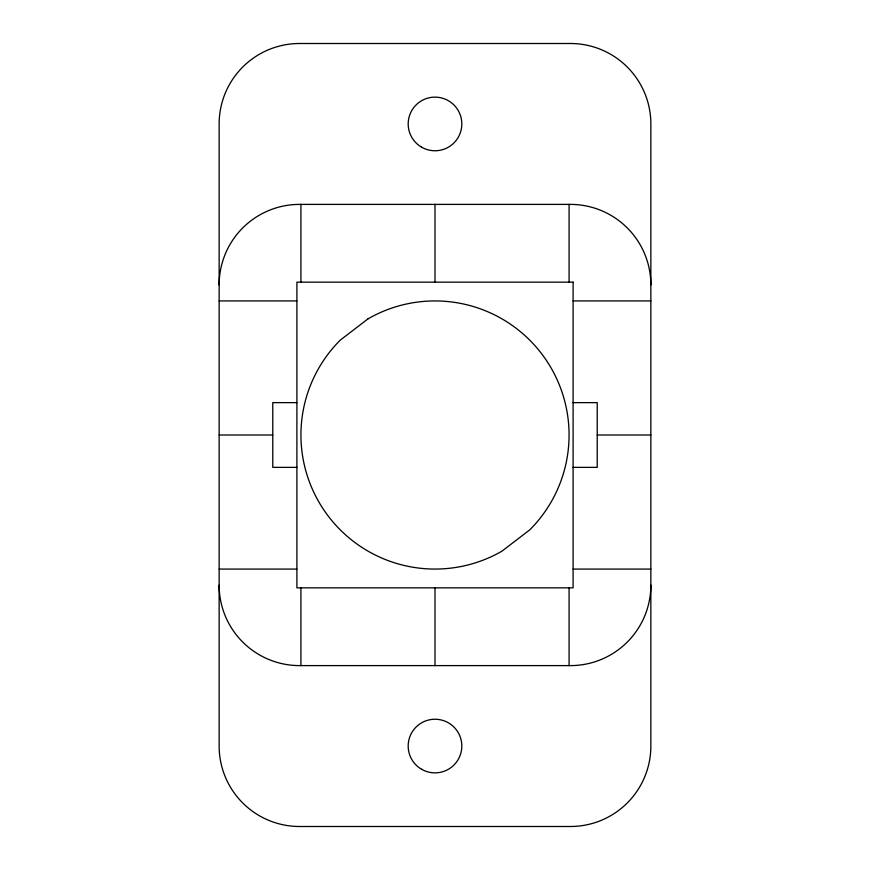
<?xml version="1.0" encoding="UTF-8"?>
<svg xmlns="http://www.w3.org/2000/svg" width="870" height="870" viewBox="0 0 870 870"><rect width="100%" height="100%" fill="white"/><g stroke="black" fill="none" stroke-linecap="round" stroke-linejoin="round"><path stroke-width="1.3" d="M219.142 300.922L296.898 300.922M573.102 300.922L650.858 300.922M296.898 402.636L272.767 402.636L272.767 467.364L296.898 467.364M573.102 402.636L597.233 402.636L597.233 467.364L573.102 467.364M219.142 435L272.767 435M597.233 435L650.858 435M219.142 569.078L296.898 569.078M573.102 569.078L650.858 569.078M569.078 204.396L569.078 282.152M569.078 587.848L569.078 665.604M435 204.396L435 282.152M435 587.848L435 665.604M300.922 204.396L300.922 282.152M300.922 587.848L300.922 665.604M219.142 585.162A80.442 80.442 0 0 0 299.584 665.604L570.415 665.604A80.442 80.442 0 0 0 650.858 585.162M219.142 284.838A80.442 80.442 0 0 1 299.584 204.396L570.415 204.396A80.442 80.442 0 0 1 650.858 284.838M367.966 318.888L340.192 340.192A134.078 134.078 0 0 0 502.033 551.112L529.808 529.808A134.078 134.078 0 0 0 367.966 318.888M570.415 43.5L299.584 43.5A80.442 80.442 0 0 0 219.142 123.942L219.142 746.058A80.442 80.442 0 0 0 299.584 826.5L570.415 826.5A80.442 80.442 0 0 0 650.858 746.058L650.858 123.942A80.442 80.442 0 0 0 570.415 43.5M573.102 282.152L296.898 282.152L296.898 587.848L573.102 587.848L573.102 282.152M421.591 147.171A26.818 26.818 0 0 0 461.818 123.942A26.818 26.818 0 0 0 421.591 100.724A26.818 26.818 0 0 0 421.591 147.171M421.591 769.276A26.818 26.818 0 0 0 461.818 746.058A26.818 26.818 0 0 0 421.591 722.829A26.818 26.818 0 0 0 421.591 769.276"/></g></svg>
